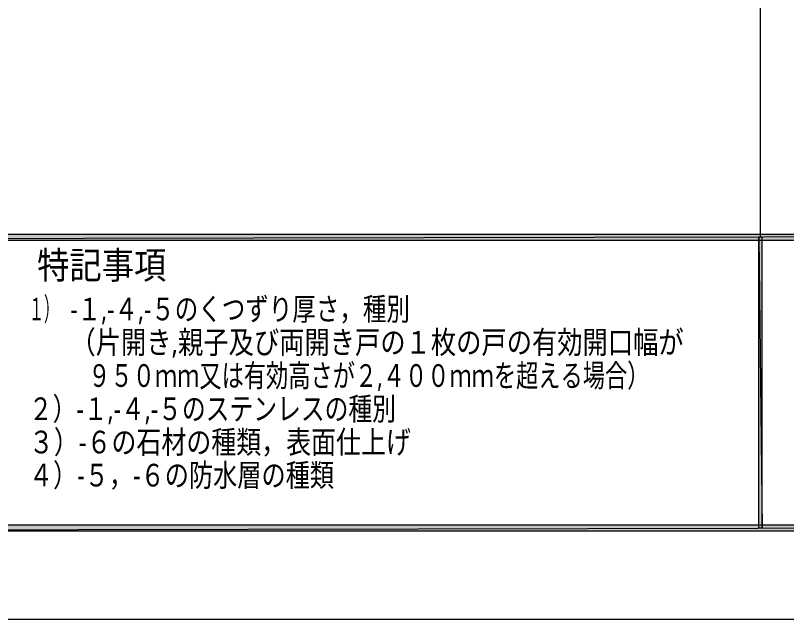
# Model space of a CAD drawing. Header units: millimetres. Extents: x 0 to 420, y 0 to 297.
# Drawn here: x 120.6 to 213.3, y 0 to 72.6 of the extents above; entities that cross this region are included whole.
import ezdxf
from ezdxf.enums import TextEntityAlignment as Align

# ---------------------------------------------------------------- set-up
doc = ezdxf.new("R2010")
doc.units = ezdxf.units.MM
doc.styles.add('kst32b', font='NotoSansJP-Variable.ttf')

msp = doc.modelspace()

# ---------------------------------------------------------------- hatches: boundary and pattern name
h = msp.add_hatch(color=7)
h.paths.add_polyline_path([(393.827, 11.345), (394.525, 10.647), (393.827, 45.635), (393.827, 11.345)])
h.paths.add_polyline_path([(394.525, 10.647), (393.827, 45.635), (394.525, 46.334), (394.525, 10.647)])
h.paths.add_polyline_path([(393.827, 45.635), (394.525, 46.334), (26.522, 45.635), (393.827, 45.635)])
h.paths.add_polyline_path([(394.525, 46.334), (26.522, 45.635), (25.823, 46.334), (394.525, 46.334)])
h.paths.add_polyline_path([(26.522, 45.635), (25.823, 46.334), (26.522, 11.345), (26.522, 45.635)])
h.paths.add_polyline_path([(25.823, 46.334), (26.522, 11.345), (25.823, 10.647), (25.823, 46.334)])
h.paths.add_polyline_path([(26.522, 11.345), (25.823, 10.647), (393.827, 11.345), (26.522, 11.345)])
h.paths.add_polyline_path([(25.823, 10.647), (393.827, 11.345), (394.525, 10.647), (25.823, 10.647)])
h = msp.add_hatch(color=7)
h.paths.add_polyline_path([(210.376, 45.995), (209.973, 45.995), (210.376, 10.986), (210.376, 45.995)])
h.paths.add_polyline_path([(209.973, 45.995), (210.376, 10.986), (209.973, 10.986), (209.973, 45.995)])

# ---------------------------------------------------------------- linework, layer by layer
at = {"lineweight": 13}
msp.add_lwpolyline([(0.191, 0), (0.191, 296.968), (420.158, 296.968), (420.158, 0)], close=True, dxfattribs=at)
msp.add_lwpolyline([(210.185, 45.995), (210.185, 285.983)], dxfattribs=at)
at = {"lineweight": 0}
for points in [[(394.525, 46.334), (26.522, 45.635), (25.823, 46.334)], [(393.827, 45.635), (394.525, 46.334), (26.522, 45.635)], [(210.376, 45.995), (209.973, 45.995), (210.376, 10.986)], [(209.973, 45.995), (210.376, 10.986), (209.973, 10.986)], [(26.522, 11.345), (25.823, 10.647), (393.827, 11.345)], [(25.823, 10.647), (393.827, 11.345), (394.525, 10.647)]]:
    msp.add_lwpolyline(points, close=True, dxfattribs=at)

# ---------------------------------------------------------------- texts
at = {"style": 'kst32b'}
for s, height, p, p2 in [('特記事項', 3.2734, (123.169, 40.979), (138.691, 40.979)), ('１）', 2.7278, (122.174, 35.983), (125.799, 35.983)), ('-１,-４,-５のくつずり厚さ，種別', 2.72782, (127.169, 35.983), (167.999, 35.983)), ('（片開き,親子及び両開き戸の１枚の戸の有効開口幅が', 2.72782, (127.169, 31.983), (200.925, 31.983)), ('９５０ｍｍ又は有効高さが２,４００ｍｍを超える場合）', 2.72782, (129.317, 27.982), (196.805, 27.982)), ('２）-１,-４,-５のステンレスの種別', 2.72782, (122.174, 23.982), (166.323, 23.982)), ('３）-６の石材の種類，表面仕上げ', 2.72782, (122.174, 19.981), (168.118, 19.981)), ('４）-５，-６の防水層の種類', 2.72782, (122.174, 16.002), (158.873, 16.002))]:
    msp.add_text(s, height=height, dxfattribs=at).set_placement(p, p2, align=Align.FIT)

doc.saveas('drawing.dxf')
